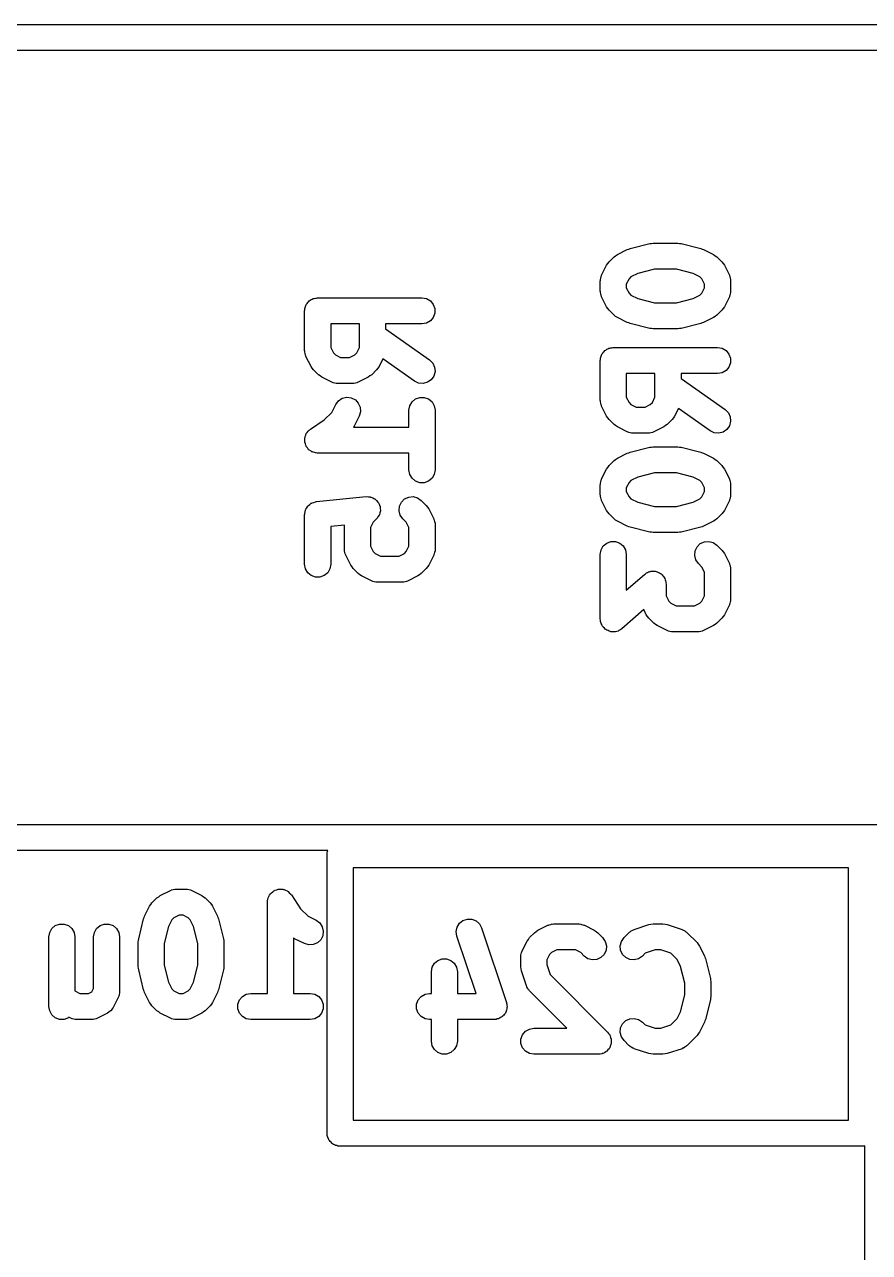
# Model space of a CAD drawing. Extents: x 100 to 214, y -112 to -50.
# Drawn here: x 128.09 to 132.94, y -85.69 to -78.62 of the extents above; entities that cross this region are included whole.
import ezdxf

# ---------------------------------------------------------------- set-up
doc = ezdxf.new("R2010")
doc.units = 0
doc.header["$MEASUREMENT"] = 0
doc.layers.add('BLACK', color=7, linetype='CONTINUOUS')

msp = doc.modelspace()

# ---------------------------------------------------------------- linework, layer by layer
at = {"layer": 'Black'}
for p, q in [((126.3, -78.625), (135.3, -78.625)), ((135.225, -78.775), (126.375, -78.775)), ((131.495, -79.9472), (131.552, -79.9186)), ((131.552, -79.9186), (131.56, -79.9163)), ((131.56, -79.9163), (131.568, -79.913)), ((131.568, -79.913), (131.682, -79.8844)), ((131.682, -79.8844), (131.691, -79.8837)), ((131.691, -79.8837), (131.7, -79.8821)), ((131.7, -79.8821), (131.843, -79.8821)), ((131.843, -79.8821), (131.852, -79.8837)), ((131.852, -79.8837), (131.861, -79.8844)), ((131.861, -79.8844), (131.975, -79.913)), ((131.975, -79.913), (131.983, -79.9163)), ((131.983, -79.9163), (131.991, -79.9186)), ((131.991, -79.9186), (132.048, -79.9472)), ((131.44, -79.9997), (131.447, -79.9898)), ((131.447, -79.9898), (131.476, -79.9613)), ((131.476, -79.9613), (131.485, -79.9544)), ((131.485, -79.9544), (131.495, -79.9472)), ((132.048, -79.9472), (132.057, -79.9544)), ((132.057, -79.9544), (132.067, -79.9613)), ((132.067, -79.9613), (132.096, -79.9898)), ((132.096, -79.9898), (132.103, -79.9997)), ((131.403, -80.0706), (131.404, -80.0665)), ((131.404, -80.0665), (131.433, -80.0093)), ((131.433, -80.0093), (131.44, -79.9997)), ((131.612, -80.0565), (131.573, -80.0759)), ((131.709, -80.0321), (131.612, -80.0565)), ((131.834, -80.0321), (131.709, -80.0321)), ((131.931, -80.0565), (131.834, -80.0321)), ((131.97, -80.0759), (131.931, -80.0565)), ((132.103, -79.9997), (132.11, -80.0093)), ((132.11, -80.0093), (132.139, -80.0665)), ((132.139, -80.0665), (132.14, -80.0706)), ((131.396, -80.1), (131.397, -80.0957)), ((131.396, -80.1571), (131.396, -80.1)), ((131.397, -80.0914), (131.399, -80.083)), ((131.397, -80.0957), (131.397, -80.0914)), ((131.399, -80.083), (131.401, -80.0743)), ((131.401, -80.0743), (131.403, -80.0706)), ((131.562, -80.0873), (131.546, -80.1177)), ((131.546, -80.1177), (131.546, -80.1394)), ((131.573, -80.0759), (131.562, -80.0873)), ((131.981, -80.0873), (131.97, -80.0759)), ((131.996, -80.1177), (131.981, -80.0873)), ((131.996, -80.1394), (131.996, -80.1177)), ((132.14, -80.0706), (132.142, -80.0743)), ((132.142, -80.0743), (132.143, -80.083)), ((132.143, -80.083), (132.146, -80.0914)), ((132.146, -80.0914), (132.146, -80.0957)), ((132.146, -80.0957), (132.146, -80.1)), ((132.146, -80.1), (132.146, -80.1571)), ((129.729, -80.2107), (129.734, -80.2065)), ((129.734, -80.2065), (129.74, -80.2042)), ((129.74, -80.2042), (129.746, -80.201)), ((129.746, -80.201), (129.752, -80.1998)), ((129.752, -80.1998), (129.758, -80.1976)), ((129.758, -80.1976), (129.765, -80.1976)), ((129.765, -80.1976), (129.771, -80.1964)), ((129.771, -80.1964), (130.371, -80.1964)), ((130.371, -80.1964), (130.397, -80.201)), ((130.397, -80.201), (130.42, -80.214)), ((131.397, -80.1614), (131.396, -80.1571)), ((131.397, -80.1657), (131.397, -80.1614)), ((131.399, -80.1741), (131.397, -80.1657)), ((131.401, -80.1828), (131.399, -80.1741)), ((131.403, -80.1865), (131.401, -80.1828)), ((131.404, -80.1907), (131.403, -80.1865)), ((131.433, -80.2478), (131.404, -80.1907)), ((131.546, -80.1394), (131.562, -80.1699)), ((131.562, -80.1699), (131.573, -80.1812)), ((131.573, -80.1812), (131.612, -80.2007)), ((131.612, -80.2007), (131.709, -80.225)), ((131.834, -80.225), (131.931, -80.2007)), ((131.931, -80.2007), (131.97, -80.1812)), ((131.97, -80.1812), (131.981, -80.1699)), ((131.981, -80.1699), (131.996, -80.1394)), ((132.139, -80.1907), (132.11, -80.2478)), ((132.14, -80.1865), (132.139, -80.1907)), ((132.142, -80.1828), (132.14, -80.1865)), ((132.143, -80.1741), (132.142, -80.1828)), ((132.146, -80.1657), (132.143, -80.1741)), ((132.146, -80.1571), (132.146, -80.1614)), ((132.146, -80.1614), (132.146, -80.1657)), ((129.696, -80.2714), (129.698, -80.265)), ((129.696, -80.5), (129.696, -80.2714)), ((129.698, -80.2584), (129.7, -80.2522)), ((129.698, -80.265), (129.698, -80.2584)), ((129.7, -80.2522), (129.701, -80.2458)), ((129.701, -80.2458), (129.704, -80.2401)), ((129.704, -80.2401), (129.706, -80.2339)), ((129.706, -80.2339), (129.711, -80.2289)), ((129.711, -80.2289), (129.714, -80.2232)), ((129.714, -80.2232), (129.719, -80.219)), ((129.719, -80.219), (129.723, -80.214)), ((129.723, -80.214), (129.729, -80.2107)), ((130.42, -80.214), (130.436, -80.2339)), ((130.436, -80.2339), (130.445, -80.2584)), ((130.445, -80.2584), (130.445, -80.2845)), ((131.44, -80.2575), (131.433, -80.2478)), ((131.447, -80.2673), (131.44, -80.2575)), ((131.476, -80.2959), (131.447, -80.2673)), ((131.709, -80.225), (131.834, -80.225)), ((132.096, -80.2673), (132.067, -80.2959)), ((132.103, -80.2575), (132.096, -80.2673)), ((132.11, -80.2478), (132.103, -80.2575)), ((129.846, -80.3464), (129.846, -80.4823)), ((130.011, -80.3464), (129.846, -80.3464)), ((130.011, -80.4823), (130.011, -80.3464)), ((130.371, -80.3464), (130.161, -80.3464)), ((130.161, -80.3464), (130.161, -80.3752)), ((130.397, -80.3419), (130.371, -80.3464)), ((130.42, -80.3289), (130.397, -80.3419)), ((130.436, -80.3089), (130.42, -80.3289)), ((130.445, -80.2845), (130.436, -80.3089)), ((131.485, -80.3028), (131.476, -80.2959)), ((131.495, -80.3099), (131.485, -80.3028)), ((131.552, -80.3385), (131.495, -80.3099)), ((131.56, -80.3408), (131.552, -80.3385)), ((131.568, -80.3442), (131.56, -80.3408)), ((131.682, -80.3728), (131.568, -80.3442)), ((131.975, -80.3442), (131.861, -80.3728)), ((131.983, -80.3408), (131.975, -80.3442)), ((131.991, -80.3385), (131.983, -80.3408)), ((132.048, -80.3099), (131.991, -80.3385)), ((132.057, -80.3028), (132.048, -80.3099)), ((132.067, -80.2959), (132.057, -80.3028)), ((130.161, -80.3752), (130.414, -80.5528)), ((131.691, -80.3734), (131.682, -80.3728)), ((131.7, -80.375), (131.691, -80.3734)), ((131.843, -80.375), (131.7, -80.375)), ((131.852, -80.3734), (131.843, -80.375)), ((131.861, -80.3728), (131.852, -80.3734)), ((129.846, -80.4823), (129.862, -80.5127)), ((129.996, -80.5127), (130.011, -80.4823)), ((131.434, -80.4922), (131.44, -80.4899)), ((131.44, -80.4899), (131.446, -80.4867)), ((131.446, -80.4867), (131.452, -80.4855)), ((131.452, -80.4855), (131.458, -80.4833)), ((131.458, -80.4833), (131.465, -80.4833)), ((131.465, -80.4833), (131.471, -80.4821)), ((131.471, -80.4821), (132.071, -80.4821)), ((132.071, -80.4821), (132.097, -80.4867)), ((132.097, -80.4867), (132.12, -80.4997)), ((129.697, -80.5043), (129.696, -80.5)), ((129.697, -80.5086), (129.697, -80.5043)), ((129.699, -80.517), (129.697, -80.5086)), ((129.701, -80.5257), (129.699, -80.517)), ((129.703, -80.5294), (129.701, -80.5257)), ((129.704, -80.5335), (129.703, -80.5294)), ((129.733, -80.5907), (129.704, -80.5335)), ((129.862, -80.5127), (129.873, -80.5241)), ((129.873, -80.5241), (129.903, -80.5393)), ((129.903, -80.5393), (129.954, -80.5393)), ((129.954, -80.5393), (129.984, -80.5241)), ((129.984, -80.5241), (129.996, -80.5127)), ((130.146, -80.5478), (130.124, -80.5907)), ((130.328, -80.6757), (130.146, -80.5478)), ((130.414, -80.5528), (130.433, -80.5713)), ((131.396, -80.5571), (131.398, -80.5507)), ((131.396, -80.7857), (131.396, -80.5571)), ((131.398, -80.5441), (131.4, -80.538)), ((131.398, -80.5507), (131.398, -80.5441)), ((131.4, -80.538), (131.401, -80.5315)), ((131.401, -80.5315), (131.404, -80.5258)), ((131.404, -80.5258), (131.406, -80.5196)), ((131.406, -80.5196), (131.411, -80.5146)), ((131.411, -80.5146), (131.414, -80.5089)), ((131.414, -80.5089), (131.419, -80.5047)), ((131.419, -80.5047), (131.423, -80.4997)), ((131.423, -80.4997), (131.429, -80.4964)), ((131.429, -80.4964), (131.434, -80.4922)), ((132.12, -80.4997), (132.136, -80.5196)), ((132.136, -80.5196), (132.145, -80.5441)), ((132.145, -80.5441), (132.145, -80.5702)), ((129.74, -80.6003), (129.733, -80.5907)), ((129.747, -80.6102), (129.74, -80.6003)), ((129.776, -80.6387), (129.747, -80.6102)), ((130.11, -80.6102), (130.082, -80.6387)), ((130.117, -80.6003), (130.11, -80.6102)), ((130.124, -80.5907), (130.117, -80.6003)), ((130.433, -80.5713), (130.444, -80.5949)), ((130.446, -80.6208), (130.439, -80.646)), ((130.444, -80.5949), (130.446, -80.6208)), ((131.546, -80.6321), (131.546, -80.768)), ((131.711, -80.6321), (131.546, -80.6321)), ((131.711, -80.768), (131.711, -80.6321)), ((132.071, -80.6321), (131.861, -80.6321)), ((131.861, -80.6321), (131.861, -80.661)), ((132.097, -80.6276), (132.071, -80.6321)), ((132.12, -80.6146), (132.097, -80.6276)), ((132.136, -80.5946), (132.12, -80.6146)), ((132.145, -80.5702), (132.136, -80.5946)), ((129.785, -80.6456), (129.776, -80.6387)), ((129.795, -80.6528), (129.785, -80.6456)), ((129.852, -80.6814), (129.795, -80.6528)), ((129.856, -80.6826), (129.852, -80.6814)), ((129.86, -80.6848), (129.856, -80.6826)), ((129.869, -80.6863), (129.86, -80.6848)), ((129.877, -80.6888), (129.869, -80.6863)), ((129.881, -80.6885), (129.877, -80.6888)), ((129.886, -80.6893), (129.881, -80.6885)), ((129.971, -80.6893), (129.886, -80.6893)), ((129.976, -80.6885), (129.971, -80.6893)), ((129.98, -80.6888), (129.976, -80.6885)), ((129.988, -80.6863), (129.98, -80.6888)), ((129.997, -80.6848), (129.988, -80.6863)), ((130.001, -80.6826), (129.997, -80.6848)), ((130.005, -80.6814), (130.001, -80.6826)), ((130.062, -80.6528), (130.005, -80.6814)), ((130.072, -80.6456), (130.062, -80.6528)), ((130.082, -80.6387), (130.072, -80.6456)), ((130.352, -80.6867), (130.328, -80.6757)), ((130.378, -80.689), (130.352, -80.6867)), ((130.403, -80.6823), (130.378, -80.689)), ((130.424, -80.6673), (130.403, -80.6823)), ((130.439, -80.646), (130.424, -80.6673)), ((131.861, -80.661), (132.114, -80.8386)), ((129.891, -80.7884), (129.913, -80.774)), ((129.913, -80.774), (129.938, -80.768)), ((129.938, -80.768), (129.964, -80.771)), ((129.964, -80.771), (129.988, -80.7826)), ((130.334, -80.7779), (130.358, -80.769)), ((130.358, -80.769), (130.384, -80.769)), ((130.384, -80.769), (130.409, -80.7779)), ((131.546, -80.768), (131.562, -80.7984)), ((131.696, -80.7984), (131.711, -80.768)), ((129.853, -80.8556), (129.876, -80.8093)), ((129.876, -80.8093), (129.891, -80.7884)), ((129.988, -80.7826), (130.005, -80.8015)), ((130.005, -80.8015), (130.016, -80.8254)), ((130.016, -80.8254), (130.017, -80.8514)), ((130.296, -80.8429), (130.301, -80.8172)), ((130.296, -80.9393), (130.296, -80.8429)), ((130.301, -80.8172), (130.314, -80.7946)), ((130.314, -80.7946), (130.334, -80.7779)), ((130.409, -80.7779), (130.429, -80.7946)), ((130.429, -80.7946), (130.442, -80.8172)), ((130.442, -80.8172), (130.446, -80.8429)), ((130.446, -80.8429), (130.446, -81.1857)), ((131.397, -80.79), (131.396, -80.7857)), ((131.397, -80.7943), (131.397, -80.79)), ((131.399, -80.8027), (131.397, -80.7943)), ((131.401, -80.8114), (131.399, -80.8027)), ((131.403, -80.8151), (131.401, -80.8114)), ((131.404, -80.8193), (131.403, -80.8151)), ((131.433, -80.8764), (131.404, -80.8193)), ((131.562, -80.7984), (131.573, -80.8098)), ((131.573, -80.8098), (131.603, -80.825)), ((131.603, -80.825), (131.654, -80.825)), ((131.654, -80.825), (131.684, -80.8098)), ((131.684, -80.8098), (131.696, -80.7984)), ((131.846, -80.8335), (131.824, -80.8764)), ((132.028, -80.9614), (131.846, -80.8335)), ((132.114, -80.8386), (132.133, -80.857)), ((129.73, -80.9519), (129.809, -80.8989)), ((129.809, -80.8989), (129.853, -80.8556)), ((130.01, -80.8764), (129.981, -80.9335)), ((130.017, -80.8514), (130.01, -80.8764)), ((131.44, -80.886), (131.433, -80.8764)), ((131.447, -80.8959), (131.44, -80.886)), ((131.476, -80.9245), (131.447, -80.8959)), ((131.81, -80.8959), (131.782, -80.9245)), ((131.817, -80.886), (131.81, -80.8959)), ((131.824, -80.8764), (131.817, -80.886)), ((132.133, -80.857), (132.144, -80.8806)), ((132.146, -80.9065), (132.139, -80.9317)), ((132.144, -80.8806), (132.146, -80.9065)), ((129.699, -80.9932), (129.703, -80.9852)), ((129.703, -80.9852), (129.706, -80.9768)), ((129.706, -80.9768), (129.709, -80.9736)), ((129.709, -80.9736), (129.711, -80.9699)), ((129.711, -80.9699), (129.717, -80.9637)), ((129.717, -80.9637), (129.723, -80.9568)), ((129.723, -80.9568), (129.727, -80.9548)), ((129.727, -80.9548), (129.73, -80.9519)), ((129.981, -80.9335), (129.977, -80.9393)), ((129.977, -80.9393), (130.296, -80.9393)), ((131.485, -80.9314), (131.476, -80.9245)), ((131.495, -80.9385), (131.485, -80.9314)), ((131.552, -80.9671), (131.495, -80.9385)), ((131.556, -80.9683), (131.552, -80.9671)), ((131.56, -80.9705), (131.556, -80.9683)), ((131.569, -80.972), (131.56, -80.9705)), ((131.577, -80.9745), (131.569, -80.972)), ((131.581, -80.9742), (131.577, -80.9745)), ((131.586, -80.975), (131.581, -80.9742)), ((131.671, -80.975), (131.586, -80.975)), ((131.676, -80.9742), (131.671, -80.975)), ((131.68, -80.9745), (131.676, -80.9742)), ((131.688, -80.972), (131.68, -80.9745)), ((131.697, -80.9705), (131.688, -80.972)), ((131.701, -80.9683), (131.697, -80.9705)), ((131.705, -80.9671), (131.701, -80.9683)), ((131.762, -80.9385), (131.705, -80.9671)), ((131.772, -80.9314), (131.762, -80.9385)), ((131.782, -80.9245), (131.772, -80.9314)), ((132.052, -80.9724), (132.028, -80.9614)), ((132.078, -80.9747), (132.052, -80.9724)), ((132.103, -80.968), (132.078, -80.9747)), ((132.124, -80.953), (132.103, -80.968)), ((132.139, -80.9317), (132.124, -80.953)), ((129.697, -81.0191), (129.698, -81.0102)), ((129.698, -81.0232), (129.697, -81.0191)), ((129.698, -81.0013), (129.699, -80.9974)), ((129.698, -81.0102), (129.698, -81.0013)), ((129.698, -81.0273), (129.698, -81.0232)), ((129.701, -81.0357), (129.698, -81.0273)), ((129.699, -80.9974), (129.699, -80.9932)), ((129.703, -81.0444), (129.701, -81.0357)), ((129.705, -81.0479), (129.703, -81.0444)), ((129.706, -81.0518), (129.705, -81.0479)), ((129.712, -81.0586), (129.706, -81.0518)), ((131.568, -81.0844), (131.682, -81.0558)), ((131.682, -81.0558), (131.691, -81.0552)), ((131.691, -81.0552), (131.7, -81.0536)), ((131.7, -81.0536), (131.843, -81.0536)), ((131.843, -81.0536), (131.852, -81.0552)), ((131.852, -81.0552), (131.861, -81.0558)), ((131.861, -81.0558), (131.975, -81.0844)), ((129.717, -81.0661), (129.712, -81.0586)), ((129.721, -81.0686), (129.717, -81.0661)), ((129.723, -81.0717), (129.721, -81.0686)), ((129.731, -81.0762), (129.723, -81.0717)), ((129.738, -81.0815), (129.731, -81.0762)), ((129.742, -81.0827), (129.738, -81.0815)), ((129.746, -81.0848), (129.742, -81.0827)), ((129.755, -81.0863), (129.746, -81.0848)), ((129.763, -81.0888), (129.755, -81.0863)), ((129.767, -81.0886), (129.763, -81.0888)), ((129.771, -81.0893), (129.767, -81.0886)), ((130.296, -81.0893), (129.771, -81.0893)), ((130.296, -81.1857), (130.296, -81.0893)), ((131.476, -81.1327), (131.485, -81.1258)), ((131.485, -81.1258), (131.495, -81.1186)), ((131.495, -81.1186), (131.552, -81.0901)), ((131.552, -81.0901), (131.56, -81.0877)), ((131.56, -81.0877), (131.568, -81.0844)), ((131.975, -81.0844), (131.983, -81.0877)), ((131.983, -81.0877), (131.991, -81.0901)), ((131.991, -81.0901), (132.048, -81.1186)), ((132.048, -81.1186), (132.057, -81.1258)), ((132.057, -81.1258), (132.067, -81.1327)), ((130.301, -81.2114), (130.296, -81.1857)), ((130.446, -81.1857), (130.442, -81.2114)), ((131.404, -81.2379), (131.433, -81.1807)), ((131.433, -81.1807), (131.44, -81.1711)), ((131.44, -81.1711), (131.447, -81.1613)), ((131.447, -81.1613), (131.476, -81.1327)), ((132.067, -81.1327), (132.096, -81.1613)), ((132.096, -81.1613), (132.103, -81.1711)), ((132.103, -81.1711), (132.11, -81.1807)), ((132.11, -81.1807), (132.139, -81.2379)), ((130.314, -81.2339), (130.301, -81.2114)), ((130.334, -81.2507), (130.314, -81.2339)), ((130.358, -81.2596), (130.334, -81.2507)), ((130.384, -81.2596), (130.358, -81.2596)), ((130.409, -81.2507), (130.384, -81.2596)), ((130.429, -81.2339), (130.409, -81.2507)), ((130.442, -81.2114), (130.429, -81.2339)), ((131.396, -81.2714), (131.397, -81.2672)), ((131.397, -81.2629), (131.399, -81.2544)), ((131.397, -81.2672), (131.397, -81.2629)), ((131.399, -81.2544), (131.401, -81.2458)), ((131.401, -81.2458), (131.403, -81.242)), ((131.403, -81.242), (131.404, -81.2379)), ((131.562, -81.2587), (131.546, -81.2891)), ((131.573, -81.2474), (131.562, -81.2587)), ((131.612, -81.2279), (131.573, -81.2474)), ((131.709, -81.2036), (131.612, -81.2279)), ((131.834, -81.2036), (131.709, -81.2036)), ((131.931, -81.2279), (131.834, -81.2036)), ((131.97, -81.2474), (131.931, -81.2279)), ((131.981, -81.2587), (131.97, -81.2474)), ((131.996, -81.2891), (131.981, -81.2587)), ((132.139, -81.2379), (132.14, -81.242)), ((132.14, -81.242), (132.142, -81.2458)), ((132.142, -81.2458), (132.143, -81.2544)), ((132.143, -81.2544), (132.146, -81.2629)), ((132.146, -81.2629), (132.146, -81.2672)), ((132.146, -81.2672), (132.146, -81.2714)), ((131.396, -81.3286), (131.396, -81.2714)), ((131.397, -81.3328), (131.396, -81.3286)), ((131.397, -81.3371), (131.397, -81.3328)), ((131.399, -81.3456), (131.397, -81.3371)), ((131.546, -81.2891), (131.546, -81.3109)), ((131.546, -81.3109), (131.562, -81.3413)), ((131.981, -81.3413), (131.996, -81.3109)), ((131.996, -81.3109), (131.996, -81.2891)), ((132.146, -81.3371), (132.143, -81.3456)), ((132.146, -81.2714), (132.146, -81.3286)), ((132.146, -81.3286), (132.146, -81.3328)), ((132.146, -81.3328), (132.146, -81.3371)), ((129.703, -81.412), (129.709, -81.4035)), ((129.709, -81.4035), (129.714, -81.3946)), ((129.714, -81.3946), (129.716, -81.3928)), ((129.716, -81.3928), (129.718, -81.3905)), ((129.718, -81.3905), (129.726, -81.3845)), ((129.726, -81.3845), (129.734, -81.3779)), ((129.734, -81.3779), (129.737, -81.3769)), ((129.737, -81.3769), (129.739, -81.3753)), ((129.739, -81.3753), (129.749, -81.3725)), ((129.749, -81.3725), (129.758, -81.369)), ((129.758, -81.369), (129.761, -81.369)), ((129.761, -81.369), (129.764, -81.3682)), ((129.764, -81.3682), (130.05, -81.3397)), ((130.05, -81.3397), (130.051, -81.3396)), ((130.05, -81.3397), (130.05, -81.3397)), ((130.051, -81.3396), (130.063, -81.3407)), ((130.063, -81.3407), (130.076, -81.3416)), ((130.076, -81.3416), (130.076, -81.3418)), ((130.076, -81.3418), (130.077, -81.3418)), ((130.077, -81.3418), (130.088, -81.3472)), ((130.088, -81.3472), (130.099, -81.3523)), ((130.099, -81.3523), (130.1, -81.3526)), ((130.1, -81.3526), (130.1, -81.3528)), ((130.1, -81.3528), (130.109, -81.3618)), ((130.109, -81.3618), (130.118, -81.3705)), ((130.118, -81.3705), (130.118, -81.3709)), ((130.118, -81.3709), (130.119, -81.3713)), ((130.119, -81.3713), (130.124, -81.3827)), ((130.124, -81.3827), (130.129, -81.394)), ((130.129, -81.394), (130.129, -81.3944)), ((130.129, -81.3944), (130.13, -81.3949)), ((130.13, -81.3949), (130.131, -81.4074)), ((130.131, -81.4074), (130.132, -81.4199)), ((130.24, -81.4208), (130.242, -81.3949)), ((130.242, -81.3949), (130.253, -81.3713)), ((130.253, -81.3713), (130.271, -81.3528)), ((130.271, -81.3528), (130.295, -81.3418)), ((130.295, -81.3418), (130.321, -81.3396)), ((130.321, -81.3396), (130.346, -81.3463)), ((130.346, -81.3463), (130.367, -81.3613)), ((130.367, -81.3613), (130.396, -81.3898)), ((130.396, -81.3898), (130.403, -81.3997)), ((130.403, -81.3997), (130.41, -81.4093)), ((130.41, -81.4093), (130.439, -81.4665)), ((131.401, -81.3542), (131.399, -81.3456)), ((131.403, -81.358), (131.401, -81.3542)), ((131.404, -81.3621), (131.403, -81.358)), ((131.433, -81.4193), (131.404, -81.3621)), ((131.562, -81.3413), (131.573, -81.3526)), ((131.573, -81.3526), (131.612, -81.3721)), ((131.612, -81.3721), (131.709, -81.3964)), ((131.709, -81.3964), (131.834, -81.3964)), ((131.834, -81.3964), (131.931, -81.3721)), ((131.931, -81.3721), (131.97, -81.3526)), ((131.97, -81.3526), (131.981, -81.3413)), ((132.139, -81.3621), (132.11, -81.4193)), ((132.14, -81.358), (132.139, -81.3621)), ((132.142, -81.3542), (132.14, -81.358)), ((132.143, -81.3456), (132.142, -81.3542)), ((129.696, -81.4429), (129.697, -81.4401)), ((129.696, -81.7286), (129.696, -81.4429)), ((129.697, -81.4372), (129.699, -81.4273)), ((129.697, -81.4401), (129.697, -81.4372)), ((129.699, -81.4273), (129.701, -81.4172)), ((129.701, -81.4172), (129.702, -81.4148)), ((129.702, -81.4148), (129.703, -81.412)), ((130.11, -81.4673), (130.09, -81.4873)), ((130.111, -81.4667), (130.11, -81.4669)), ((130.11, -81.4669), (130.11, -81.4673)), ((130.118, -81.4563), (130.111, -81.4667)), ((130.125, -81.446), (130.118, -81.4563)), ((130.126, -81.4451), (130.125, -81.4455)), ((130.125, -81.4455), (130.125, -81.446)), ((130.129, -81.4329), (130.126, -81.4451)), ((130.132, -81.4208), (130.129, -81.4329)), ((130.132, -81.4199), (130.132, -81.4204)), ((130.132, -81.4204), (130.132, -81.4208)), ((130.246, -81.446), (130.24, -81.4208)), ((130.261, -81.4673), (130.246, -81.446)), ((130.281, -81.4873), (130.261, -81.4673)), ((130.439, -81.4665), (130.44, -81.4706)), ((130.44, -81.4706), (130.442, -81.4743)), ((130.442, -81.4743), (130.443, -81.483)), ((131.44, -81.4289), (131.433, -81.4193)), ((131.447, -81.4387), (131.44, -81.4289)), ((131.476, -81.4673), (131.447, -81.4387)), ((131.485, -81.4742), (131.476, -81.4673)), ((131.495, -81.4814), (131.485, -81.4742)), ((132.057, -81.4742), (132.048, -81.4814)), ((132.067, -81.4673), (132.057, -81.4742)), ((132.096, -81.4387), (132.067, -81.4673)), ((132.103, -81.4289), (132.096, -81.4387)), ((132.11, -81.4193), (132.103, -81.4289)), ((129.925, -81.5029), (129.846, -81.5107)), ((129.846, -81.5107), (129.846, -81.7286)), ((129.925, -81.6429), (129.925, -81.5029)), ((130.09, -81.4873), (130.075, -81.5177)), ((130.075, -81.5177), (130.075, -81.6252)), ((130.296, -81.5177), (130.281, -81.4873)), ((130.296, -81.6252), (130.296, -81.5177)), ((130.443, -81.483), (130.446, -81.4914)), ((130.446, -81.4914), (130.446, -81.4957)), ((130.446, -81.4957), (130.446, -81.5)), ((130.446, -81.5), (130.446, -81.6429)), ((131.552, -81.5099), (131.495, -81.4814)), ((131.56, -81.5123), (131.552, -81.5099)), ((131.568, -81.5156), (131.56, -81.5123)), ((131.682, -81.5442), (131.568, -81.5156)), ((131.691, -81.5448), (131.682, -81.5442)), ((131.7, -81.5464), (131.691, -81.5448)), ((131.843, -81.5464), (131.7, -81.5464)), ((131.852, -81.5448), (131.843, -81.5464)), ((131.861, -81.5442), (131.852, -81.5448)), ((131.975, -81.5156), (131.861, -81.5442)), ((131.983, -81.5123), (131.975, -81.5156)), ((131.991, -81.5099), (131.983, -81.5123)), ((132.048, -81.4814), (131.991, -81.5099)), ((131.414, -81.6232), (131.434, -81.6065)), ((131.434, -81.6065), (131.458, -81.5976)), ((131.458, -81.5976), (131.484, -81.5976)), ((131.484, -81.5976), (131.509, -81.6065)), ((131.509, -81.6065), (131.529, -81.6232)), ((131.953, -81.6284), (131.971, -81.61)), ((131.971, -81.61), (131.995, -81.599)), ((131.995, -81.599), (132.021, -81.5967)), ((132.021, -81.5967), (132.046, -81.6035)), ((132.046, -81.6035), (132.067, -81.6184)), ((132.067, -81.6184), (132.096, -81.647)), ((129.926, -81.6471), (129.925, -81.6429)), ((129.925, -81.6514), (129.926, -81.6471)), ((129.928, -81.6599), (129.925, -81.6514)), ((129.93, -81.6685), (129.928, -81.6599)), ((129.932, -81.6723), (129.93, -81.6685)), ((129.933, -81.6764), (129.932, -81.6723)), ((129.961, -81.7335), (129.933, -81.6764)), ((130.075, -81.6252), (130.09, -81.6556)), ((130.09, -81.6556), (130.102, -81.6669)), ((130.102, -81.6669), (130.132, -81.6821)), ((130.132, -81.6821), (130.239, -81.6821)), ((130.239, -81.6821), (130.27, -81.6669)), ((130.27, -81.6669), (130.281, -81.6556)), ((130.281, -81.6556), (130.296, -81.6252)), ((130.439, -81.6764), (130.41, -81.7335)), ((130.44, -81.6723), (130.439, -81.6764)), ((130.442, -81.6685), (130.44, -81.6723)), ((130.443, -81.6599), (130.442, -81.6685)), ((130.446, -81.6514), (130.443, -81.6599)), ((130.446, -81.6429), (130.446, -81.6471)), ((130.446, -81.6471), (130.446, -81.6514)), ((131.396, -81.6714), (131.401, -81.6458)), ((131.396, -82.0429), (131.396, -81.6714)), ((131.401, -81.6458), (131.414, -81.6232)), ((131.529, -81.6232), (131.542, -81.6458)), ((131.542, -81.6458), (131.546, -81.6714)), ((131.546, -81.6714), (131.546, -81.8776)), ((131.94, -81.678), (131.942, -81.652)), ((131.946, -81.7031), (131.94, -81.678)), ((131.942, -81.652), (131.953, -81.6284)), ((132.096, -81.647), (132.103, -81.6568)), ((132.103, -81.6568), (132.11, -81.6665)), ((132.11, -81.6665), (132.139, -81.7236)), ((129.701, -81.7542), (129.696, -81.7286)), ((129.714, -81.7768), (129.701, -81.7542)), ((129.842, -81.7542), (129.829, -81.7768)), ((129.846, -81.7286), (129.842, -81.7542)), ((129.969, -81.7432), (129.961, -81.7335)), ((129.976, -81.753), (129.969, -81.7432)), ((130.004, -81.7816), (129.976, -81.753)), ((130.396, -81.753), (130.367, -81.7816)), ((130.403, -81.7432), (130.396, -81.753)), ((130.41, -81.7335), (130.403, -81.7432)), ((131.961, -81.7245), (131.946, -81.7031)), ((131.981, -81.7444), (131.961, -81.7245)), ((131.996, -81.7748), (131.981, -81.7444)), ((132.139, -81.7236), (132.14, -81.7277)), ((132.14, -81.7277), (132.142, -81.7315)), ((132.142, -81.7315), (132.143, -81.7401)), ((132.143, -81.7401), (132.146, -81.7486)), ((132.146, -81.7486), (132.146, -81.7529)), ((132.146, -81.7529), (132.146, -81.7571)), ((132.146, -81.7571), (132.146, -81.9286)), ((129.734, -81.7935), (129.714, -81.7768)), ((129.758, -81.8024), (129.734, -81.7935)), ((129.784, -81.8024), (129.758, -81.8024)), ((129.809, -81.7935), (129.784, -81.8024)), ((129.829, -81.7768), (129.809, -81.7935)), ((130.014, -81.7885), (130.004, -81.7816)), ((130.024, -81.7957), (130.014, -81.7885)), ((130.081, -81.8242), (130.024, -81.7957)), ((130.085, -81.8255), (130.081, -81.8242)), ((130.089, -81.8276), (130.085, -81.8255)), ((130.097, -81.8291), (130.089, -81.8276)), ((130.106, -81.8317), (130.097, -81.8291)), ((130.11, -81.8314), (130.106, -81.8317)), ((130.114, -81.8321), (130.11, -81.8314)), ((130.257, -81.8321), (130.114, -81.8321)), ((130.261, -81.8314), (130.257, -81.8321)), ((130.266, -81.8317), (130.261, -81.8314)), ((130.274, -81.8291), (130.266, -81.8317)), ((130.283, -81.8276), (130.274, -81.8291)), ((130.287, -81.8255), (130.283, -81.8276)), ((130.291, -81.8242), (130.287, -81.8255)), ((130.348, -81.7957), (130.291, -81.8242)), ((130.357, -81.7885), (130.348, -81.7957)), ((130.367, -81.7816), (130.357, -81.7885)), ((131.546, -81.8776), (131.651, -81.7864)), ((131.651, -81.7864), (131.657, -81.7826)), ((131.657, -81.7826), (131.662, -81.7779)), ((131.662, -81.7779), (131.668, -81.7759)), ((131.668, -81.7759), (131.673, -81.7729)), ((131.673, -81.7729), (131.68, -81.7715)), ((131.68, -81.7715), (131.687, -81.769)), ((131.687, -81.769), (131.693, -81.769)), ((131.693, -81.769), (131.698, -81.7679)), ((131.698, -81.7679), (131.706, -81.769)), ((131.706, -81.769), (131.713, -81.769)), ((131.713, -81.769), (131.718, -81.771)), ((131.718, -81.771), (131.724, -81.7719)), ((131.724, -81.7719), (131.731, -81.7754)), ((131.731, -81.7754), (131.737, -81.7779)), ((131.737, -81.7779), (131.742, -81.7816)), ((131.742, -81.7816), (131.747, -81.7844)), ((131.747, -81.7844), (131.752, -81.7899)), ((131.752, -81.7899), (131.757, -81.7946)), ((131.757, -81.7946), (131.76, -81.7997)), ((131.76, -81.7997), (131.764, -81.804)), ((131.764, -81.804), (131.767, -81.8109)), ((131.767, -81.8109), (131.77, -81.8172)), ((131.77, -81.8172), (131.771, -81.8229)), ((131.771, -81.8229), (131.774, -81.8283)), ((131.774, -81.8283), (131.774, -81.8356)), ((131.996, -81.9109), (131.996, -81.7748)), ((131.774, -81.8356), (131.775, -81.8429)), ((131.775, -81.8429), (131.775, -81.9109)), ((131.775, -81.9109), (131.79, -81.9413)), ((131.79, -81.9413), (131.802, -81.9526)), ((131.802, -81.9526), (131.832, -81.9679)), ((131.832, -81.9679), (131.939, -81.9679)), ((131.939, -81.9679), (131.97, -81.9526)), ((131.97, -81.9526), (131.981, -81.9413)), ((131.981, -81.9413), (131.996, -81.9109)), ((132.139, -81.9621), (132.11, -82.0193)), ((132.14, -81.958), (132.139, -81.9621)), ((132.142, -81.9542), (132.14, -81.958)), ((132.143, -81.9456), (132.142, -81.9542)), ((132.146, -81.9371), (132.143, -81.9456)), ((132.146, -81.9286), (132.146, -81.9328)), ((132.146, -81.9328), (132.146, -81.9371)), ((131.398, -82.0501), (131.396, -82.0429)), ((131.647, -81.9893), (131.521, -82.0993)), ((131.661, -82.0193), (131.647, -81.9893)), ((131.669, -82.0289), (131.661, -82.0193)), ((131.676, -82.0387), (131.669, -82.0289)), ((131.704, -82.0673), (131.676, -82.0387)), ((132.096, -82.0387), (132.067, -82.0673)), ((132.103, -82.0289), (132.096, -82.0387)), ((132.11, -82.0193), (132.103, -82.0289)), ((131.398, -82.0574), (131.398, -82.0501)), ((131.4, -82.0628), (131.398, -82.0574)), ((131.401, -82.0685), (131.4, -82.0628)), ((131.405, -82.0749), (131.401, -82.0685)), ((131.407, -82.0817), (131.405, -82.0749)), ((131.411, -82.0861), (131.407, -82.0817)), ((131.414, -82.0911), (131.411, -82.0861)), ((131.42, -82.0958), (131.414, -82.0911)), ((131.424, -82.1013), (131.42, -82.0958)), ((131.429, -82.1041), (131.424, -82.1013)), ((131.434, -82.1078), (131.429, -82.1041)), ((131.441, -82.1103), (131.434, -82.1078)), ((131.447, -82.1138), (131.441, -82.1103)), ((131.453, -82.1147), (131.447, -82.1138)), ((131.458, -82.1167), (131.453, -82.1147)), ((131.491, -82.1142), (131.484, -82.1167)), ((131.499, -82.1128), (131.491, -82.1142)), ((131.503, -82.1098), (131.499, -82.1128)), ((131.509, -82.1078), (131.503, -82.1098)), ((131.515, -82.1031), (131.509, -82.1078)), ((131.521, -82.0993), (131.515, -82.1031)), ((131.714, -82.0742), (131.704, -82.0673)), ((131.724, -82.0814), (131.714, -82.0742)), ((131.781, -82.1099), (131.724, -82.0814)), ((131.785, -82.1112), (131.781, -82.1099)), ((131.789, -82.1133), (131.785, -82.1112)), ((131.797, -82.1149), (131.789, -82.1133)), ((131.806, -82.1174), (131.797, -82.1149)), ((131.974, -82.1149), (131.966, -82.1174)), ((131.983, -82.1133), (131.974, -82.1149)), ((131.987, -82.1112), (131.983, -82.1133)), ((131.991, -82.1099), (131.987, -82.1112)), ((132.048, -82.0814), (131.991, -82.1099)), ((132.057, -82.0742), (132.048, -82.0814)), ((132.067, -82.0673), (132.057, -82.0742)), ((131.466, -82.1167), (131.458, -82.1167)), ((131.473, -82.1178), (131.466, -82.1167)), ((131.479, -82.1167), (131.473, -82.1178)), ((131.484, -82.1167), (131.479, -82.1167)), ((131.81, -82.1171), (131.806, -82.1174)), ((131.814, -82.1179), (131.81, -82.1171)), ((131.957, -82.1179), (131.814, -82.1179)), ((131.961, -82.1171), (131.957, -82.1179)), ((131.966, -82.1174), (131.961, -82.1171)), ((126.375, -83.225), (135.225, -83.225)), ((129.829, -83.375), (126.3, -83.375)), ((129.826, -83.387), (129.828, -83.3808)), ((129.828, -83.3808), (129.829, -83.375)), ((129.825, -83.4), (129.826, -83.3935)), ((129.825, -85), (129.825, -83.4)), ((129.826, -83.3935), (129.826, -83.387)), ((132.825, -83.475), (129.975, -83.475)), ((129.975, -83.475), (129.975, -84.925)), ((132.825, -84.925), (132.825, -83.475)), ((128.94, -83.5994), (128.949, -83.5969)), ((128.949, -83.5969), (128.953, -83.5972)), ((128.953, -83.5972), (128.957, -83.5964)), ((128.957, -83.5964), (129.014, -83.5964)), ((129.014, -83.5964), (129.019, -83.5972)), ((129.019, -83.5972), (129.023, -83.5969)), ((129.023, -83.5969), (129.031, -83.5994)), ((129.536, -83.6006), (129.544, -83.5976)), ((129.544, -83.5976), (129.548, -83.5976)), ((129.548, -83.5976), (129.552, -83.5966)), ((129.552, -83.5966), (129.561, -83.5976)), ((129.561, -83.5976), (129.57, -83.5976)), ((129.57, -83.5976), (129.574, -83.599)), ((128.818, -83.6755), (128.847, -83.647)), ((128.847, -83.647), (128.857, -83.6401)), ((128.857, -83.6401), (128.866, -83.6329)), ((128.866, -83.6329), (128.924, -83.6043)), ((128.924, -83.6043), (128.928, -83.6031)), ((128.928, -83.6031), (128.931, -83.601)), ((128.931, -83.601), (128.94, -83.5994)), ((129.031, -83.5994), (129.04, -83.601)), ((129.04, -83.601), (129.044, -83.6031)), ((129.044, -83.6031), (129.048, -83.6043)), ((129.048, -83.6043), (129.105, -83.6329)), ((129.105, -83.6329), (129.115, -83.6401)), ((129.115, -83.6401), (129.124, -83.647)), ((129.124, -83.647), (129.153, -83.6755)), ((129.482, -83.6714), (129.483, -83.6673)), ((129.483, -83.6632), (129.485, -83.6546)), ((129.483, -83.6673), (129.483, -83.6632)), ((129.485, -83.6546), (129.487, -83.6458)), ((129.487, -83.6458), (129.489, -83.6422)), ((129.489, -83.6422), (129.49, -83.6382)), ((129.49, -83.6382), (129.495, -83.631)), ((129.495, -83.631), (129.5, -83.6232)), ((129.5, -83.6232), (129.503, -83.6205)), ((129.503, -83.6205), (129.505, -83.6172)), ((129.505, -83.6172), (129.513, -83.6122)), ((129.513, -83.6122), (129.52, -83.6065)), ((129.52, -83.6065), (129.524, -83.6051)), ((129.524, -83.6051), (129.527, -83.6027)), ((129.527, -83.6027), (129.536, -83.6006)), ((129.574, -83.599), (129.578, -83.5994)), ((129.578, -83.5994), (129.586, -83.6034)), ((129.586, -83.6034), (129.595, -83.6065)), ((129.595, -83.6065), (129.598, -83.6091)), ((129.598, -83.6091), (129.602, -83.611)), ((129.602, -83.611), (129.608, -83.6175)), ((129.608, -83.6175), (129.615, -83.6232)), ((129.615, -83.6232), (129.617, -83.6268)), ((129.617, -83.6268), (129.62, -83.6298)), ((129.62, -83.6298), (129.673, -83.7094)), ((128.776, -83.7522), (128.804, -83.695)), ((128.804, -83.695), (128.812, -83.6854)), ((128.812, -83.6854), (128.818, -83.6755)), ((129.153, -83.6755), (129.16, -83.6854)), ((129.16, -83.6854), (129.167, -83.695)), ((129.167, -83.695), (129.196, -83.7522)), ((129.482, -84.1964), (129.482, -83.6714)), ((129.673, -83.7094), (129.716, -83.7526)), ((128.243, -83.8232), (128.262, -83.8065)), ((128.262, -83.8065), (128.287, -83.7976)), ((128.287, -83.7976), (128.313, -83.7976)), ((128.313, -83.7976), (128.338, -83.8065)), ((128.338, -83.8065), (128.357, -83.8232)), ((128.5, -83.8232), (128.52, -83.8065)), ((128.52, -83.8065), (128.544, -83.7976)), ((128.544, -83.7976), (128.57, -83.7976)), ((128.57, -83.7976), (128.595, -83.8065)), ((128.595, -83.8065), (128.615, -83.8232)), ((128.742, -83.8818), (128.77, -83.7675)), ((128.77, -83.7675), (128.773, -83.76)), ((128.773, -83.76), (128.776, -83.7522)), ((128.933, -83.773), (128.914, -83.8119)), ((128.944, -83.7616), (128.933, -83.773)), ((128.975, -83.7464), (128.944, -83.7616)), ((128.997, -83.7464), (128.975, -83.7464)), ((129.027, -83.7616), (128.997, -83.7464)), ((129.038, -83.773), (129.027, -83.7616)), ((129.058, -83.8119), (129.038, -83.773)), ((129.196, -83.7522), (129.198, -83.76)), ((129.198, -83.76), (129.201, -83.7675)), ((129.201, -83.7675), (129.23, -83.8818)), ((129.716, -83.7526), (129.762, -83.7758)), ((129.762, -83.7758), (129.783, -83.7913)), ((129.783, -83.7913), (129.797, -83.813)), ((130.573, -83.8153), (130.587, -83.7931)), ((130.587, -83.7931), (130.607, -83.7769)), ((130.607, -83.7769), (130.632, -83.7687)), ((130.632, -83.7687), (130.658, -83.7694)), ((130.658, -83.7694), (130.682, -83.779)), ((130.682, -83.779), (130.702, -83.7962)), ((130.702, -83.7962), (130.714, -83.8191)), ((131.038, -83.8329), (131.095, -83.8043)), ((131.095, -83.8043), (131.099, -83.8031)), ((131.099, -83.8031), (131.103, -83.801)), ((131.103, -83.801), (131.112, -83.7994)), ((131.112, -83.7994), (131.12, -83.7969)), ((131.12, -83.7969), (131.124, -83.7972)), ((131.124, -83.7972), (131.129, -83.7964)), ((131.129, -83.7964), (131.271, -83.7964)), ((131.271, -83.7964), (131.276, -83.7972)), ((131.276, -83.7972), (131.28, -83.7969)), ((131.28, -83.7969), (131.288, -83.7994)), ((131.288, -83.7994), (131.297, -83.801)), ((131.297, -83.801), (131.301, -83.8031)), ((131.301, -83.8031), (131.305, -83.8043)), ((131.305, -83.8043), (131.362, -83.8329)), ((131.591, -83.8288), (131.676, -83.8003)), ((131.676, -83.8003), (131.688, -83.7985)), ((131.688, -83.7985), (131.7, -83.7964)), ((131.7, -83.7964), (131.757, -83.7964)), ((131.757, -83.7964), (131.769, -83.7985)), ((131.769, -83.7985), (131.781, -83.8003)), ((131.781, -83.8003), (131.867, -83.8288)), ((128.225, -83.8714), (128.23, -83.8458)), ((128.225, -84.2714), (128.225, -83.8714)), ((128.23, -83.8458), (128.243, -83.8232)), ((128.357, -83.8232), (128.37, -83.8458)), ((128.37, -83.8458), (128.375, -83.8714)), ((128.375, -83.8714), (128.375, -84.1822)), ((128.482, -83.8714), (128.487, -83.8458)), ((128.482, -84.168), (128.482, -83.8714)), ((128.487, -83.8458), (128.5, -83.8232)), ((128.615, -83.8232), (128.628, -83.8458)), ((128.628, -83.8458), (128.632, -83.8714)), ((128.632, -83.8714), (128.632, -84.1857)), ((128.914, -83.8119), (128.889, -83.9092)), ((129.082, -83.9092), (129.058, -83.8119)), ((129.638, -83.8814), (129.632, -83.8771)), ((129.632, -83.8771), (129.632, -84.1964)), ((129.8, -83.8642), (129.789, -83.8875)), ((129.797, -83.813), (129.803, -83.8384)), ((129.803, -83.8384), (129.8, -83.8642)), ((130.568, -83.8408), (130.573, -83.8153)), ((130.572, -83.8666), (130.568, -83.8408)), ((130.682, -84.1964), (130.572, -83.8666)), ((130.714, -83.8191), (130.857, -84.2477)), ((130.983, -83.8854), (130.99, -83.8755)), ((130.99, -83.8755), (131.018, -83.847)), ((131.018, -83.847), (131.028, -83.8401)), ((131.028, -83.8401), (131.038, -83.8329)), ((131.362, -83.8329), (131.372, -83.8401)), ((131.372, -83.8401), (131.382, -83.847)), ((131.382, -83.847), (131.41, -83.8755)), ((131.41, -83.8755), (131.425, -83.8969)), ((131.518, -83.8969), (131.533, -83.8755)), ((131.533, -83.8755), (131.561, -83.847)), ((131.561, -83.847), (131.565, -83.8445)), ((131.565, -83.8445), (131.568, -83.8413)), ((131.568, -83.8413), (131.575, -83.8371)), ((131.575, -83.8371), (131.583, -83.832)), ((131.583, -83.832), (131.587, -83.8309)), ((131.587, -83.8309), (131.591, -83.8288)), ((131.867, -83.8288), (131.87, -83.8309)), ((131.87, -83.8309), (131.875, -83.832)), ((131.875, -83.832), (131.882, -83.8371)), ((131.882, -83.8371), (131.889, -83.8413)), ((131.889, -83.8413), (131.892, -83.8445)), ((131.892, -83.8445), (131.896, -83.847)), ((131.896, -83.847), (131.953, -83.9041)), ((128.739, -83.9), (128.741, -83.891)), ((128.739, -84.0429), (128.739, -83.9)), ((128.741, -83.891), (128.742, -83.8818)), ((128.889, -83.9092), (128.889, -84.0336)), ((129.082, -84.0336), (129.082, -83.9092)), ((129.23, -83.8818), (129.231, -83.891)), ((129.231, -83.891), (129.232, -83.9)), ((129.232, -83.9), (129.232, -84.0429)), ((129.695, -83.9099), (129.638, -83.8814)), ((129.72, -83.9174), (129.695, -83.9099)), ((129.746, -83.9158), (129.72, -83.9174)), ((129.77, -83.9054), (129.746, -83.9158)), ((129.789, -83.8875), (129.77, -83.9054)), ((130.947, -83.9522), (130.976, -83.895)), ((130.976, -83.895), (130.983, -83.8854)), ((131.146, -83.9464), (131.116, -83.9616)), ((131.254, -83.9464), (131.146, -83.9464)), ((131.284, -83.9616), (131.254, -83.9464)), ((131.43, -83.948), (131.419, -83.9716)), ((131.425, -83.8969), (131.432, -83.922)), ((131.432, -83.922), (131.43, -83.948)), ((131.511, -83.922), (131.518, -83.8969)), ((131.513, -83.948), (131.511, -83.922)), ((131.524, -83.9716), (131.513, -83.948)), ((131.712, -83.9464), (131.655, -83.9656)), ((131.745, -83.9464), (131.712, -83.9464)), ((131.802, -83.9656), (131.745, -83.9464)), ((131.953, -83.9041), (131.96, -83.9139)), ((131.96, -83.9139), (131.967, -83.9236)), ((131.967, -83.9236), (131.996, -83.9807)), ((130.443, -84.0232), (130.463, -84.0065)), ((130.463, -84.0065), (130.487, -83.9976)), ((130.487, -83.9976), (130.513, -83.9976)), ((130.513, -83.9976), (130.537, -84.0065)), ((130.537, -84.0065), (130.557, -84.0232)), ((130.939, -83.9857), (130.94, -83.9815)), ((130.939, -84.0429), (130.939, -83.9857)), ((130.94, -83.9771), (130.942, -83.9687)), ((130.94, -83.9815), (130.94, -83.9771)), ((130.942, -83.9687), (130.944, -83.9601)), ((130.944, -83.9601), (130.946, -83.9563)), ((130.946, -83.9563), (130.947, -83.9522)), ((131.104, -83.973), (131.089, -84.0034)), ((131.089, -84.0034), (131.089, -84.0307)), ((131.116, -83.9616), (131.104, -83.973)), ((131.304, -83.9816), (131.284, -83.9616)), ((131.325, -83.9965), (131.304, -83.9816)), ((131.351, -84.0033), (131.325, -83.9965)), ((131.377, -84.001), (131.351, -84.0033)), ((131.4, -83.99), (131.377, -84.001)), ((131.419, -83.9716), (131.4, -83.99)), ((131.543, -83.99), (131.524, -83.9716)), ((131.566, -84.001), (131.543, -83.99)), ((131.592, -84.0033), (131.566, -84.001)), ((131.617, -83.9965), (131.592, -84.0033)), ((131.639, -83.9816), (131.617, -83.9965)), ((131.655, -83.9656), (131.639, -83.9816)), ((131.838, -84.0016), (131.802, -83.9656)), ((131.858, -84.0405), (131.838, -84.0016)), ((131.996, -83.9807), (131.998, -83.9886)), ((131.998, -83.9886), (132.001, -83.9961)), ((132.001, -83.9961), (132.03, -84.1104)), ((128.741, -84.0519), (128.739, -84.0429)), ((128.742, -84.061), (128.741, -84.0519)), ((128.77, -84.1753), (128.742, -84.061)), ((128.889, -84.0336), (128.914, -84.131)), ((129.058, -84.131), (129.082, -84.0336)), ((129.23, -84.061), (129.201, -84.1753)), ((129.231, -84.0519), (129.23, -84.061)), ((129.232, -84.0429), (129.231, -84.0519)), ((130.425, -84.0714), (130.43, -84.0458)), ((130.425, -84.1964), (130.425, -84.0714)), ((130.43, -84.0458), (130.443, -84.0232)), ((130.557, -84.0232), (130.57, -84.0458)), ((130.57, -84.0458), (130.575, -84.0714)), ((130.575, -84.0714), (130.575, -84.1964)), ((130.941, -84.0547), (130.939, -84.0429)), ((130.943, -84.0666), (130.941, -84.0547)), ((130.972, -84.1523), (130.943, -84.0666)), ((131.089, -84.0307), (131.108, -84.0881)), ((131.108, -84.0881), (131.439, -84.4184)), ((131.882, -84.1378), (131.858, -84.0405)), ((128.914, -84.131), (128.933, -84.1699)), ((129.038, -84.1699), (129.058, -84.131)), ((130.974, -84.1561), (130.972, -84.1523)), ((130.975, -84.1603), (130.974, -84.1561)), ((130.98, -84.1675), (130.975, -84.1603)), ((131.882, -84.2051), (131.882, -84.1378)), ((132.03, -84.1104), (132.031, -84.1195)), ((132.031, -84.1195), (132.032, -84.1286)), ((132.032, -84.1286), (132.032, -84.2143)), ((128.375, -84.1822), (128.403, -84.1964)), ((128.403, -84.1964), (128.454, -84.1964)), ((128.454, -84.1964), (128.473, -84.187)), ((128.473, -84.187), (128.482, -84.168)), ((128.624, -84.2193), (128.596, -84.2764)), ((128.625, -84.2151), (128.624, -84.2193)), ((128.628, -84.2114), (128.625, -84.2151)), ((128.629, -84.2027), (128.628, -84.2114)), ((128.632, -84.1943), (128.629, -84.2027)), ((128.632, -84.1857), (128.631, -84.19)), ((128.631, -84.19), (128.632, -84.1943)), ((128.773, -84.1828), (128.77, -84.1753)), ((128.776, -84.1907), (128.773, -84.1828)), ((128.804, -84.2478), (128.776, -84.1907)), ((128.933, -84.1699), (128.944, -84.1812)), ((128.944, -84.1812), (128.975, -84.1964)), ((128.975, -84.1964), (128.997, -84.1964)), ((128.997, -84.1964), (129.027, -84.1812)), ((129.027, -84.1812), (129.038, -84.1699)), ((129.196, -84.1907), (129.167, -84.2478)), ((129.198, -84.1828), (129.196, -84.1907)), ((129.201, -84.1753), (129.198, -84.1828)), ((129.312, -84.2584), (129.321, -84.2339)), ((129.321, -84.2339), (129.338, -84.214)), ((129.338, -84.214), (129.36, -84.201)), ((129.36, -84.201), (129.386, -84.1964)), ((129.386, -84.1964), (129.482, -84.1964)), ((129.632, -84.1964), (129.729, -84.1964)), ((129.729, -84.1964), (129.754, -84.201)), ((129.754, -84.201), (129.777, -84.214)), ((129.777, -84.214), (129.794, -84.2339)), ((129.794, -84.2339), (129.802, -84.2584)), ((130.34, -84.2584), (130.349, -84.2339)), ((130.349, -84.2339), (130.366, -84.214)), ((130.366, -84.214), (130.389, -84.201)), ((130.389, -84.201), (130.414, -84.1964)), ((130.414, -84.1964), (130.425, -84.1964)), ((130.575, -84.1964), (130.682, -84.1964)), ((130.984, -84.1752), (130.98, -84.1675)), ((130.987, -84.1781), (130.984, -84.1752)), ((130.99, -84.1816), (130.987, -84.1781)), ((131.205, -84.3964), (130.99, -84.1816)), ((131.858, -84.3024), (131.882, -84.2051)), ((132.03, -84.2325), (132.001, -84.3468)), ((132.031, -84.2233), (132.03, -84.2325)), ((132.032, -84.2143), (132.031, -84.2233)), ((128.23, -84.2971), (128.225, -84.2714)), ((128.243, -84.3196), (128.23, -84.2971)), ((128.571, -84.3034), (128.562, -84.3099)), ((128.58, -84.2973), (128.571, -84.3034)), ((128.581, -84.2957), (128.58, -84.2973)), ((128.583, -84.2944), (128.581, -84.2957)), ((128.589, -84.2852), (128.583, -84.2944)), ((128.596, -84.2764), (128.589, -84.2852)), ((128.812, -84.2575), (128.804, -84.2478)), ((128.818, -84.2673), (128.812, -84.2575)), ((128.847, -84.2959), (128.818, -84.2673)), ((128.857, -84.3028), (128.847, -84.2959)), ((128.866, -84.3099), (128.857, -84.3028)), ((129.115, -84.3028), (129.105, -84.3099)), ((129.124, -84.2959), (129.115, -84.3028)), ((129.153, -84.2673), (129.124, -84.2959)), ((129.16, -84.2575), (129.153, -84.2673)), ((129.167, -84.2478), (129.16, -84.2575)), ((129.312, -84.2845), (129.312, -84.2584)), ((129.321, -84.3089), (129.312, -84.2845)), ((129.802, -84.2845), (129.794, -84.3089)), ((129.802, -84.2584), (129.802, -84.2845)), ((130.34, -84.2845), (130.34, -84.2584)), ((130.349, -84.3089), (130.34, -84.2845)), ((130.853, -84.3037), (130.851, -84.3089)), ((130.855, -84.299), (130.853, -84.3037)), ((130.857, -84.2916), (130.855, -84.299)), ((130.857, -84.2477), (130.858, -84.2532)), ((130.86, -84.2845), (130.857, -84.2916)), ((130.858, -84.2532), (130.86, -84.2584)), ((130.86, -84.2584), (130.86, -84.266)), ((130.86, -84.266), (130.861, -84.2735)), ((130.861, -84.2735), (130.86, -84.2789)), ((130.86, -84.2789), (130.86, -84.2845)), ((131.838, -84.3413), (131.858, -84.3024)), ((128.262, -84.3364), (128.243, -84.3196)), ((128.287, -84.3453), (128.262, -84.3364)), ((128.313, -84.3453), (128.287, -84.3453)), ((128.338, -84.3364), (128.313, -84.3453)), ((128.341, -84.3331), (128.338, -84.3364)), ((128.352, -84.3385), (128.341, -84.3331)), ((128.356, -84.3397), (128.352, -84.3385)), ((128.36, -84.3419), (128.356, -84.3397)), ((128.369, -84.3434), (128.36, -84.3419)), ((128.377, -84.3459), (128.369, -84.3434)), ((128.381, -84.3457), (128.377, -84.3459)), ((128.386, -84.3464), (128.381, -84.3457)), ((128.471, -84.3464), (128.386, -84.3464)), ((128.476, -84.3457), (128.471, -84.3464)), ((128.48, -84.3459), (128.476, -84.3457)), ((128.488, -84.3434), (128.48, -84.3459)), ((128.497, -84.3419), (128.488, -84.3434)), ((128.501, -84.3397), (128.497, -84.3419)), ((128.505, -84.3385), (128.501, -84.3397)), ((128.562, -84.3099), (128.505, -84.3385)), ((128.924, -84.3385), (128.866, -84.3099)), ((128.928, -84.3397), (128.924, -84.3385)), ((128.931, -84.3419), (128.928, -84.3397)), ((128.94, -84.3434), (128.931, -84.3419)), ((128.949, -84.3459), (128.94, -84.3434)), ((128.953, -84.3457), (128.949, -84.3459)), ((128.957, -84.3464), (128.953, -84.3457)), ((129.014, -84.3464), (128.957, -84.3464)), ((129.019, -84.3457), (129.014, -84.3464)), ((129.023, -84.3459), (129.019, -84.3457)), ((129.031, -84.3434), (129.023, -84.3459)), ((129.04, -84.3419), (129.031, -84.3434)), ((129.044, -84.3397), (129.04, -84.3419)), ((129.048, -84.3385), (129.044, -84.3397)), ((129.105, -84.3099), (129.048, -84.3385)), ((129.338, -84.3289), (129.321, -84.3089)), ((129.36, -84.3419), (129.338, -84.3289)), ((129.386, -84.3464), (129.36, -84.3419)), ((129.729, -84.3464), (129.386, -84.3464)), ((129.754, -84.3419), (129.729, -84.3464)), ((129.777, -84.3289), (129.754, -84.3419)), ((129.794, -84.3089), (129.777, -84.3289)), ((130.366, -84.3289), (130.349, -84.3089)), ((130.389, -84.3419), (130.366, -84.3289)), ((130.414, -84.3464), (130.389, -84.3419)), ((130.425, -84.3464), (130.414, -84.3464)), ((130.425, -84.4714), (130.425, -84.3464)), ((130.786, -84.3464), (130.575, -84.3464)), ((130.575, -84.3464), (130.575, -84.4714)), ((130.791, -84.3455), (130.786, -84.3464)), ((130.797, -84.3456), (130.791, -84.3455)), ((130.804, -84.3432), (130.797, -84.3456)), ((130.811, -84.3419), (130.804, -84.3432)), ((130.816, -84.3391), (130.811, -84.3419)), ((130.821, -84.3374), (130.816, -84.3391)), ((130.827, -84.3327), (130.821, -84.3374)), ((130.834, -84.3289), (130.827, -84.3327)), ((130.837, -84.3246), (130.834, -84.3289)), ((130.842, -84.3212), (130.837, -84.3246)), ((130.846, -84.3147), (130.842, -84.3212)), ((130.851, -84.3089), (130.846, -84.3147)), ((131.513, -84.3949), (131.524, -84.3713)), ((131.524, -84.3713), (131.543, -84.3528)), ((131.543, -84.3528), (131.566, -84.3418)), ((131.566, -84.3418), (131.592, -84.3396)), ((131.592, -84.3396), (131.617, -84.3463)), ((131.617, -84.3463), (131.639, -84.3613)), ((131.639, -84.3613), (131.655, -84.3773)), ((131.802, -84.3773), (131.838, -84.3413)), ((131.996, -84.3621), (131.967, -84.4193)), ((131.998, -84.3543), (131.996, -84.3621)), ((132.001, -84.3468), (131.998, -84.3543)), ((130.94, -84.4584), (130.949, -84.4339)), ((130.949, -84.4339), (130.966, -84.414)), ((130.966, -84.414), (130.989, -84.401)), ((130.989, -84.401), (131.014, -84.3964)), ((131.014, -84.3964), (131.205, -84.3964)), ((131.439, -84.4184), (131.444, -84.4264)), ((131.444, -84.4264), (131.451, -84.4339)), ((131.451, -84.4339), (131.452, -84.437)), ((131.452, -84.437), (131.454, -84.4397)), ((131.454, -84.4397), (131.456, -84.4492)), ((131.511, -84.4208), (131.513, -84.3949)), ((131.518, -84.446), (131.511, -84.4208)), ((131.655, -84.3773), (131.712, -84.3964)), ((131.712, -84.3964), (131.745, -84.3964)), ((131.745, -84.3964), (131.802, -84.3773)), ((131.953, -84.4387), (131.896, -84.4959)), ((131.96, -84.4289), (131.953, -84.4387)), ((131.967, -84.4193), (131.96, -84.4289)), ((130.43, -84.4971), (130.425, -84.4714)), ((130.443, -84.5196), (130.43, -84.4971)), ((130.57, -84.4971), (130.557, -84.5196)), ((130.575, -84.4714), (130.57, -84.4971)), ((130.94, -84.4845), (130.94, -84.4584)), ((130.949, -84.5089), (130.94, -84.4845)), ((130.966, -84.5289), (130.949, -84.5089)), ((131.447, -84.5144), (131.44, -84.5214)), ((131.449, -84.5115), (131.447, -84.5144)), ((131.451, -84.5089), (131.449, -84.5115)), ((131.454, -84.4997), (131.451, -84.5089)), ((131.458, -84.4908), (131.454, -84.4997)), ((131.456, -84.4492), (131.46, -84.4584)), ((131.46, -84.4845), (131.458, -84.4876)), ((131.458, -84.4876), (131.458, -84.4908)), ((131.46, -84.4584), (131.46, -84.4617)), ((131.46, -84.4617), (131.46, -84.4649)), ((131.46, -84.4649), (131.46, -84.4746)), ((131.46, -84.4746), (131.46, -84.4845)), ((131.533, -84.4673), (131.518, -84.446)), ((131.561, -84.4959), (131.533, -84.4673)), ((131.565, -84.4984), (131.561, -84.4959)), ((131.568, -84.5016), (131.565, -84.4984)), ((131.575, -84.5058), (131.568, -84.5016)), ((131.583, -84.5108), (131.575, -84.5058)), ((131.587, -84.5119), (131.583, -84.5108)), ((131.591, -84.514), (131.587, -84.5119)), ((131.676, -84.5426), (131.591, -84.514)), ((131.867, -84.514), (131.781, -84.5426)), ((131.87, -84.5119), (131.867, -84.514)), ((131.875, -84.5108), (131.87, -84.5119)), ((131.882, -84.5058), (131.875, -84.5108)), ((131.889, -84.5016), (131.882, -84.5058)), ((131.892, -84.4984), (131.889, -84.5016)), ((131.896, -84.4959), (131.892, -84.4984)), ((130.463, -84.5364), (130.443, -84.5196)), ((130.487, -84.5453), (130.463, -84.5364)), ((130.513, -84.5453), (130.487, -84.5453)), ((130.537, -84.5364), (130.513, -84.5453)), ((130.557, -84.5196), (130.537, -84.5364)), ((130.989, -84.5419), (130.966, -84.5289)), ((131.014, -84.5464), (130.989, -84.5419)), ((131.386, -84.5464), (131.014, -84.5464)), ((131.395, -84.5447), (131.386, -84.5464)), ((131.405, -84.5439), (131.395, -84.5447)), ((131.408, -84.5425), (131.405, -84.5439)), ((131.411, -84.5419), (131.408, -84.5425)), ((131.42, -84.537), (131.411, -84.5419)), ((131.429, -84.5329), (131.42, -84.537)), ((131.431, -84.5305), (131.429, -84.5329)), ((131.434, -84.5289), (131.431, -84.5305)), ((131.44, -84.5214), (131.434, -84.5289)), ((131.688, -84.5443), (131.676, -84.5426)), ((131.7, -84.5464), (131.688, -84.5443)), ((131.757, -84.5464), (131.7, -84.5464)), ((131.769, -84.5443), (131.757, -84.5464)), ((131.781, -84.5426), (131.769, -84.5443)), ((129.975, -84.925), (132.825, -84.925)), ((129.826, -85.0065), (129.825, -85)), ((129.826, -85.013), (129.826, -85.0065)), ((129.828, -85.0192), (129.826, -85.013)), ((129.83, -85.0257), (129.828, -85.0192)), ((129.833, -85.0313), (129.83, -85.0257)), ((129.835, -85.0375), (129.833, -85.0313)), ((129.839, -85.0425), (129.835, -85.0375)), ((129.843, -85.0482), (129.839, -85.0425)), ((129.848, -85.0524), (129.843, -85.0482)), ((129.852, -85.0575), (129.848, -85.0524)), ((129.857, -85.0607), (129.852, -85.0575)), ((129.862, -85.065), (129.857, -85.0607)), ((129.869, -85.0672), (129.862, -85.065)), ((129.874, -85.0705), (129.869, -85.0672)), ((129.881, -85.0716), (129.874, -85.0705)), ((129.887, -85.0739), (129.881, -85.0716)), ((129.894, -85.0739), (129.887, -85.0739)), ((129.9, -85.075), (129.894, -85.0739)), ((132.9, -85.075), (129.9, -85.075)), ((132.906, -85.0739), (132.9, -85.075)), ((132.913, -85.0739), (132.906, -85.0739)), ((132.918, -85.072), (132.913, -85.0739)), ((132.918, -88.759), (132.918, -85.072))]:
    msp.add_line(p, q, dxfattribs=at)

doc.saveas('drawing.dxf')
